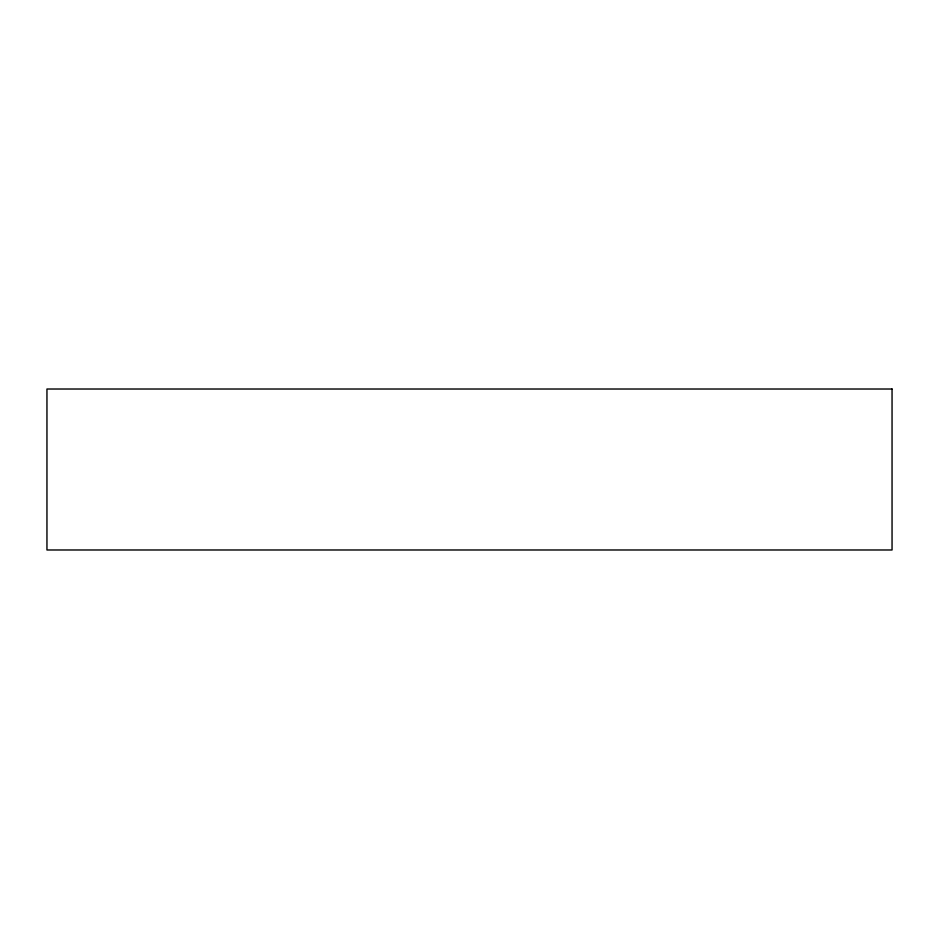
<?xml version="1.0" encoding="UTF-8"?>
<svg xmlns="http://www.w3.org/2000/svg" width="939" height="939" viewBox="0 0 939 939"><rect width="100%" height="100%" fill="white"/><g stroke="black" fill="none" stroke-linecap="round" stroke-linejoin="round"><path stroke-width="1.41" d="M892.05 389.016L46.95 389.016L46.95 549.984L892.05 549.984L892.05 389.016"/></g></svg>
